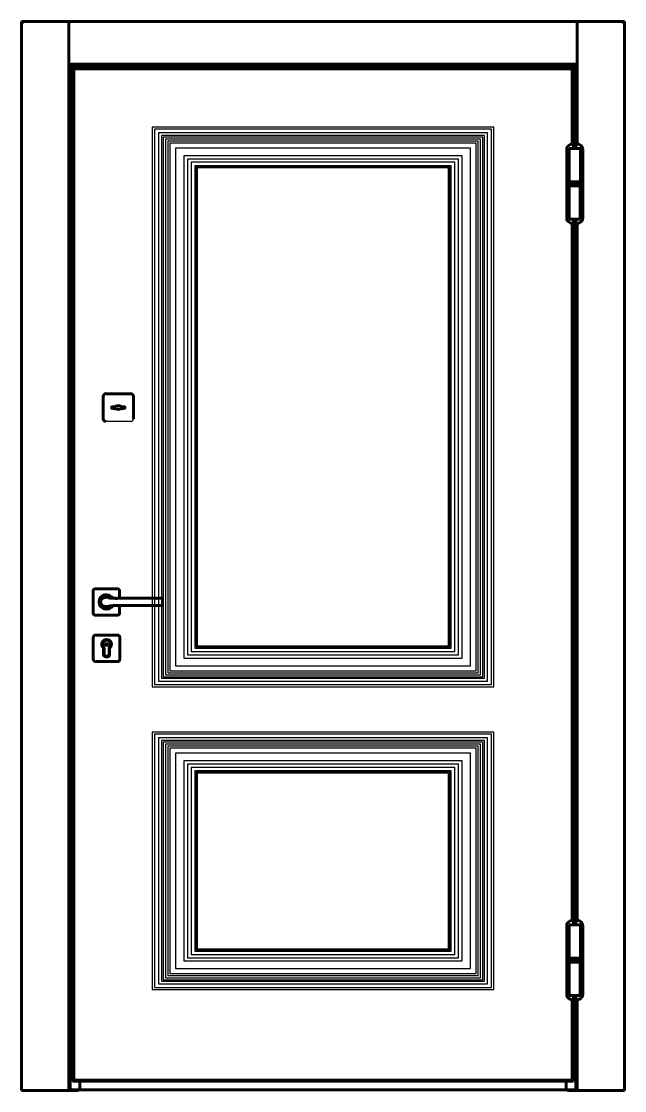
# Model space of a CAD drawing. Header units: millimetres. Extents: x 0 to 2750, y 0 to 2188.
# Drawn here: x 0 to 1235, y 0 to 2188 of the extents above; entities that cross this region are included whole.
import ezdxf

# ---------------------------------------------------------------- set-up
doc = ezdxf.new("R2010")
doc.units = ezdxf.units.MM
doc.linetypes.add('K5LT_BASIC', pattern=[0])
doc.layers.add('A-29', color=7, linetype='Continuous')
doc.layers.add('Системный слой', color=7, linetype='Continuous')

# ---------------------------------------------------------------- blocks, each defined once
blk = doc.blocks.new('U5')
at = {"layer": 'Системный слой', "color": 150, "linetype": 'K5LT_BASIC', "lineweight": 60, "true_color": 0x0080ff}
for p, q in [((1426.58, -689.83), (1426.58, -698.69)), ((1436.43, -688.83), (1427.58, -688.83)), ((1437.43, -692.76), (1437.43, -689.83)), ((1435.01, -692.76), (1435.01, -692.76)), ((1435.01, -692.76), (1435.8, -692.76)), ((1435.01, -695.76), (1435.8, -695.76)), ((1436.21, -692.76), (1452.8, -692.76)), ((1436.21, -695.76), (1452.8, -695.76)), ((1437.43, -698.69), (1437.43, -695.76)), ((1453.21, -692.76), (1454.95, -692.76)), ((1453.21, -695.76), (1454.95, -695.76)), ((1455.01, -692.82), (1455.01, -695.7)), ((1427.58, -699.69), (1431.46, -699.69)), ((1431.46, -699.66), (1431.46, -699.69)), ((1431.46, -699.66), (1432.56, -699.66)), ((1431.46, -699.69), (1431.46, -699.69)), ((1431.51, -699.67), (1431.51, -699.66)), ((1432.51, -699.67), (1431.51, -699.67)), ((1432.51, -699.67), (1432.51, -699.66)), ((1432.56, -699.69), (1432.56, -699.66)), ((1432.56, -699.69), (1436.43, -699.69)), ((1432.56, -699.69), (1432.56, -699.69))]:
    blk.add_line(p, q, dxfattribs=at)
for centre, radius, start, end in [((1432.01, -694.26), 2.97, 30.5345, 329.4655), ((1432.01, -694.26), 2.95, 30.7858, 329.2142), ((1435.8, -692.82), 0.06, 16.6015, 90), ((1435.8, -695.7), 0.06, 270, 343.3984), ((1436.01, -692.76), 0.15, 196.6015, 343.3985), ((1436.01, -695.76), 0.15, 16.6015, 163.3985), ((1436.21, -692.82), 0.06, 90, 163.3985), ((1436.21, -695.7), 0.06, 196.6016, 270), ((1452.8, -692.82), 0.06, 16.6015, 90), ((1452.8, -695.7), 0.06, 270, 343.3984), ((1453.01, -692.76), 0.15, 196.6015, 343.3985), ((1453.01, -695.76), 0.15, 16.6015, 163.3985), ((1453.21, -692.82), 0.06, 90, 163.3985), ((1453.21, -695.7), 0.06, 196.6016, 270), ((1454.95, -692.82), 0.06, 0, 90), ((1454.95, -695.7), 0.06, 270, 0)]:
    blk.add_arc(centre, radius, start, end, dxfattribs=at)
for ratio, start_param, end_param in [(0.916667, 4.712389, 8.624715), (0.770833, 4.712389, 8.110711), (0.770833, 4.712389, 8.110711), (0.916667, 3.941656, 4.712389)]:
    blk.add_ellipse((1432.01, -694.26), major_axis=(-2.4, 0), ratio=ratio, start_param=start_param, end_param=end_param, dxfattribs=at)
for points, knots in [([(1426.58, -689.83), (1426.58, -689.79), (1426.58, -689.74), (1426.59, -689.66), (1426.6, -689.62), (1426.62, -689.54), (1426.63, -689.5), (1426.66, -689.42), (1426.68, -689.39), (1426.72, -689.31), (1426.74, -689.28), (1426.79, -689.21), (1426.82, -689.18), (1426.87, -689.12), (1426.9, -689.09), (1426.97, -689.03), (1427, -689.01), (1427.07, -688.96), (1427.11, -688.94), (1427.18, -688.91), (1427.22, -688.89), (1427.3, -688.87), (1427.34, -688.86), (1427.42, -688.84), (1427.46, -688.83), (1427.53, -688.83), (1427.55, -688.83), (1427.58, -688.83)], [0, 0, 0, 0, 5.792638, 5.792638, 11.619184, 11.619184, 17.446547, 17.446547, 23.222375, 23.222375, 29.003924, 29.003924, 34.833107, 34.833107, 40.631634, 40.631634, 46.436736, 46.436736, 52.265293, 52.265293, 58.041451, 58.041451, 63.812714, 63.812714, 69.643921, 69.643921, 73, 73, 73, 73]), ([(1436.43, -688.83), (1436.48, -688.83), (1436.52, -688.83), (1436.6, -688.84), (1436.64, -688.85), (1436.72, -688.87), (1436.76, -688.88), (1436.84, -688.91), (1436.88, -688.93), (1436.95, -688.97), (1436.98, -688.99), (1437.05, -689.04), (1437.08, -689.07), (1437.15, -689.12), (1437.17, -689.15), (1437.23, -689.22), (1437.25, -689.25), (1437.3, -689.32), (1437.32, -689.36), (1437.35, -689.43), (1437.37, -689.47), (1437.4, -689.55), (1437.41, -689.59), (1437.42, -689.67), (1437.43, -689.71), (1437.43, -689.78), (1437.43, -689.8), (1437.43, -689.83)], [0, 0, 0, 0, 5.792638, 5.792638, 11.619184, 11.619184, 17.446547, 17.446547, 23.222375, 23.222375, 29.003924, 29.003924, 34.833107, 34.833107, 40.631634, 40.631634, 46.436736, 46.436736, 52.265293, 52.265293, 58.041451, 58.041451, 63.812714, 63.812714, 69.643921, 69.643921, 73, 73, 73, 73]), ([(1435.01, -692.76), (1435.01, -692.76), (1435, -692.76), (1435, -692.76), (1435, -692.76), (1435, -692.76), (1435, -692.76), (1435, -692.76), (1435, -692.76), (1435, -692.76), (1434.99, -692.76), (1434.99, -692.76), (1434.98, -692.76), (1434.97, -692.76), (1434.96, -692.76), (1434.93, -692.76), (1434.91, -692.76), (1434.85, -692.76), (1434.81, -692.75), (1434.71, -692.75), (1434.65, -692.75), (1434.58, -692.75), (1434.57, -692.75), (1434.56, -692.75), (1434.55, -692.75), (1434.49, -692.74), (1434.43, -692.74), (1434.31, -692.74), (1434.24, -692.73), (1434.13, -692.72), (1434.08, -692.72), (1433.95, -692.71), (1433.86, -692.7), (1433.7, -692.68), (1433.63, -692.67), (1433.49, -692.65), (1433.43, -692.64), (1433.31, -692.63), (1433.25, -692.62), (1433.16, -692.6), (1433.12, -692.59), (1433.05, -692.58), (1433.03, -692.57), (1432.98, -692.56), (1432.97, -692.56), (1432.94, -692.55), (1432.93, -692.55), (1432.92, -692.54), (1432.92, -692.54), (1432.9, -692.54), (1432.9, -692.54), (1432.9, -692.54), (1432.9, -692.54), (1432.89, -692.54), (1432.89, -692.54), (1432.88, -692.53), (1432.88, -692.53), (1432.87, -692.53), (1432.87, -692.53), (1432.86, -692.53), (1432.85, -692.52), (1432.84, -692.52), (1432.83, -692.52), (1432.82, -692.51), (1432.8, -692.51), (1432.78, -692.51), (1432.76, -692.5), (1432.73, -692.49), (1432.71, -692.49), (1432.68, -692.48), (1432.66, -692.48), (1432.63, -692.47), (1432.63, -692.47), (1432.61, -692.47)], [0, 0, 0, 0, 0.00149, 0.00149, 0.00447, 0.00447, 0.010435, 0.010435, 0.022377, 0.022377, 0.046319, 0.046319, 0.094425, 0.094425, 0.191506, 0.191506, 0.388877, 0.388877, 0.79414, 0.79414, 1.390867, 1.390867, 1.493737, 1.493737, 1.576249, 1.576249, 2.126237, 2.126237, 2.894719, 2.894719, 3.414314, 3.414314, 4.465033, 4.465033, 5.515752, 5.515752, 6.566471, 6.566471, 7.644887, 7.644887, 8.677531, 8.677531, 9.672024, 9.672024, 10.584574, 10.584574, 11.415412, 11.415412, 12.24625, 12.24625, 12.420183, 12.420183, 12.54602, 12.54602, 12.671858, 12.671858, 12.797695, 12.797695, 12.923532, 12.923532, 13.04937, 13.04937, 13.175207, 13.175207, 13.301045, 13.301045, 13.53574, 13.53574, 13.770435, 13.770435, 14.00513, 14.00513, 14.193868, 14.193868, 14.193868, 14.193868]), ([(1435.01, -695.76), (1435.01, -695.76), (1435, -695.76), (1435, -695.76), (1435, -695.76), (1435, -695.76), (1435, -695.76), (1435, -695.76), (1435, -695.76), (1434.99, -695.76), (1434.99, -695.76), (1434.98, -695.76), (1434.97, -695.76), (1434.95, -695.76), (1434.94, -695.76), (1434.9, -695.76), (1434.87, -695.76), (1434.8, -695.76), (1434.74, -695.76), (1434.65, -695.76), (1434.61, -695.76), (1434.56, -695.77), (1434.55, -695.77), (1434.53, -695.77), (1434.53, -695.77), (1434.45, -695.77), (1434.38, -695.77), (1434.29, -695.78), (1434.29, -695.78), (1434.26, -695.78), (1434.25, -695.78), (1434.21, -695.79), (1434.18, -695.79), (1434.11, -695.79), (1434.08, -695.79), (1433.95, -695.81), (1433.86, -695.81), (1433.7, -695.83), (1433.63, -695.84), (1433.49, -695.86), (1433.43, -695.87), (1433.31, -695.89), (1433.25, -695.9), (1433.16, -695.91), (1433.12, -695.92), (1433.05, -695.94), (1433.03, -695.94), (1432.98, -695.95), (1432.97, -695.96), (1432.94, -695.96), (1432.93, -695.96), (1432.92, -695.97), (1432.92, -695.97), (1432.9, -695.97), (1432.9, -695.97), (1432.9, -695.97), (1432.9, -695.97), (1432.89, -695.98), (1432.89, -695.98), (1432.88, -695.98), (1432.88, -695.98), (1432.87, -695.98), (1432.87, -695.98), (1432.86, -695.99), (1432.85, -695.99), (1432.84, -695.99), (1432.83, -696), (1432.82, -696), (1432.8, -696), (1432.78, -696.01), (1432.76, -696.01), (1432.73, -696.02), (1432.71, -696.03), (1432.68, -696.03), (1432.66, -696.04), (1432.63, -696.04), (1432.63, -696.04), (1432.61, -696.05)], [0, 0, 0, 0, 0.004175, 0.004175, 0.00835, 0.00835, 0.0167, 0.0167, 0.0334, 0.0334, 0.0668, 0.0668, 0.133601, 0.133601, 0.267201, 0.267201, 0.534403, 0.534403, 1.045911, 1.045911, 1.494946, 1.494946, 1.577459, 1.577459, 1.642638, 1.642638, 2.41112, 2.41112, 2.516394, 2.516394, 2.670003, 2.670003, 2.977221, 2.977221, 3.415523, 3.415523, 4.466242, 4.466242, 5.516961, 5.516961, 6.56768, 6.56768, 7.646097, 7.646097, 8.678741, 8.678741, 9.673234, 9.673234, 10.585783, 10.585783, 11.416621, 11.416621, 12.247459, 12.247459, 12.421392, 12.421392, 12.547229, 12.547229, 12.673067, 12.673067, 12.798904, 12.798904, 12.924742, 12.924742, 13.050579, 13.050579, 13.176417, 13.176417, 13.302254, 13.302254, 13.536949, 13.536949, 13.771644, 13.771644, 14.00634, 14.00634, 14.195077, 14.195077, 14.195077, 14.195077]), ([(1427.58, -699.69), (1427.58, -699.69), (1427.58, -699.69), (1427.54, -699.68), (1427.49, -699.68), (1427.41, -699.67), (1427.37, -699.66), (1427.29, -699.64), (1427.25, -699.63), (1427.17, -699.6), (1427.13, -699.58), (1427.06, -699.54), (1427.03, -699.52), (1426.96, -699.47), (1426.93, -699.45), (1426.87, -699.39), (1426.84, -699.36), (1426.78, -699.29), (1426.76, -699.26), (1426.71, -699.19), (1426.69, -699.15), (1426.66, -699.08), (1426.64, -699.04), (1426.62, -698.96), (1426.6, -698.92), (1426.59, -698.84), (1426.58, -698.8), (1426.58, -698.73), (1426.58, -698.71), (1426.58, -698.69)], [0, 0, 0, 0, 0.000117, 0.000117, 5.792638, 5.792638, 11.619184, 11.619184, 17.446547, 17.446547, 23.222375, 23.222375, 29.003924, 29.003924, 34.833107, 34.833107, 40.631634, 40.631634, 46.436736, 46.436736, 52.265293, 52.265293, 58.041451, 58.041451, 63.812714, 63.812714, 69.643921, 69.643921, 73, 73, 73, 73]), ([(1437.43, -698.69), (1437.43, -698.73), (1437.43, -698.77), (1437.42, -698.85), (1437.41, -698.89), (1437.39, -698.97), (1437.38, -699.01), (1437.35, -699.09), (1437.33, -699.13), (1437.29, -699.2), (1437.27, -699.24), (1437.22, -699.3), (1437.19, -699.34), (1437.14, -699.4), (1437.11, -699.43), (1437.04, -699.48), (1437.01, -699.5), (1436.94, -699.55), (1436.9, -699.57), (1436.83, -699.61), (1436.79, -699.62), (1436.71, -699.65), (1436.67, -699.66), (1436.59, -699.67), (1436.55, -699.68), (1436.48, -699.68), (1436.46, -699.69), (1436.43, -699.69)], [0, 0, 0, 0, 5.792638, 5.792638, 11.619184, 11.619184, 17.446547, 17.446547, 23.222375, 23.222375, 29.003924, 29.003924, 34.833107, 34.833107, 40.631634, 40.631634, 46.436736, 46.436736, 52.265293, 52.265293, 58.041451, 58.041451, 63.812714, 63.812714, 69.643921, 69.643921, 73, 73, 73, 73])]:
    blk.add_open_spline(points, degree=3, knots=knots, dxfattribs=at)
blk = doc.blocks.new('U7')
at = {"layer": 'Системный слой', "color": 150, "linetype": 'K5LT_BASIC', "lineweight": 60, "true_color": 0x0080ff}
for p, q in [((1432.87, -711.38), (1431.27, -711.38)), ((1431.27, -711.38), (1431.27, -711.88)), ((1431.27, -711.88), (1432.87, -711.88)), ((1432.87, -711.88), (1432.87, -711.38))]:
    blk.add_line(p, q, dxfattribs=at)
blk = doc.blocks.new('U6')
at = {"layer": 'Системный слой', "color": 150, "linetype": 'K5LT_BASIC', "lineweight": 60, "true_color": 0x0080ff}
for p, q in [((1426.64, -708.8), (1426.64, -717.66)), ((1436.49, -707.8), (1427.64, -707.8)), ((1437.49, -717.66), (1437.49, -708.8)), ((1430.82, -713.13), (1430.82, -715.7)), ((1431.04, -713.12), (1431.04, -715.68)), ((1433.1, -715.68), (1433.1, -713.12)), ((1433.32, -715.7), (1433.32, -713.13)), ((1430.82, -715.7), (1430.82, -715.73)), ((1431.82, -716.7), (1432.32, -716.7)), ((1431.82, -716.73), (1432.32, -716.73)), ((1431.84, -716.48), (1432.3, -716.48)), ((1433.32, -715.73), (1433.32, -715.7)), ((1427.64, -718.66), (1431.52, -718.66)), ((1431.52, -718.63), (1431.52, -718.66)), ((1431.52, -718.63), (1432.62, -718.63)), ((1431.52, -718.66), (1431.52, -718.66)), ((1431.57, -718.64), (1431.57, -718.63)), ((1432.57, -718.64), (1431.57, -718.64)), ((1432.57, -718.64), (1432.57, -718.63)), ((1432.62, -718.66), (1432.62, -718.63)), ((1432.62, -718.66), (1436.49, -718.66)), ((1432.62, -718.66), (1432.62, -718.66))]:
    blk.add_line(p, q, dxfattribs=at)
for centre, radius, start, end in [((1432.07, -711.63), 2, 311.2306, 228.7694), ((1432.07, -711.62), 1.96, 309.6246, 230.3754), ((1432.07, -711.62), 1.74, 309.3469, 230.6531), ((1430.62, -713.29), 0.2, 0, 48.7694), ((1430.84, -713.12), 0.2, 359.9998, 50.6531), ((1433.3, -713.12), 0.2, 129.3469, 180.0002), ((1433.52, -713.29), 0.2, 131.2306, 180), ((1431.82, -715.7), 1, 180, 270), ((1431.82, -715.73), 1, 180, 270), ((1431.84, -715.68), 0.8, 179.9998, 270), ((1432.3, -715.68), 0.8, 270, 0.0002), ((1432.32, -715.7), 1, 270, 0), ((1432.32, -715.73), 1, 270, 0)]:
    blk.add_arc(centre, radius, start, end, dxfattribs=at)
for points in [[(1426.64, -708.8), (1426.64, -708.76), (1426.64, -708.72), (1426.65, -708.64), (1426.66, -708.6), (1426.68, -708.51), (1426.69, -708.47), (1426.72, -708.4), (1426.74, -708.36), (1426.78, -708.29), (1426.8, -708.25), (1426.85, -708.18), (1426.88, -708.15), (1426.93, -708.09), (1426.96, -708.06), (1427.03, -708.01), (1427.06, -707.98), (1427.13, -707.94), (1427.17, -707.92), (1427.24, -707.88), (1427.28, -707.87), (1427.36, -707.84), (1427.4, -707.83), (1427.48, -707.81), (1427.52, -707.81), (1427.59, -707.8), (1427.61, -707.8), (1427.64, -707.8)], [(1436.49, -707.8), (1436.54, -707.8), (1436.58, -707.81), (1436.66, -707.82), (1436.7, -707.82), (1436.78, -707.84), (1436.82, -707.86), (1436.9, -707.89), (1436.94, -707.9), (1437.01, -707.94), (1437.05, -707.97), (1437.11, -708.02), (1437.15, -708.04), (1437.21, -708.1), (1437.23, -708.13), (1437.29, -708.19), (1437.31, -708.23), (1437.36, -708.3), (1437.38, -708.33), (1437.41, -708.41), (1437.43, -708.45), (1437.46, -708.53), (1437.47, -708.57), (1437.48, -708.65), (1437.49, -708.69), (1437.49, -708.75), (1437.49, -708.78), (1437.49, -708.8)], [(1427.64, -718.66), (1427.6, -718.66), (1427.55, -718.66), (1427.47, -718.65), (1427.43, -718.64), (1427.35, -718.62), (1427.31, -718.61), (1427.23, -718.57), (1427.19, -718.56), (1427.12, -718.52), (1427.09, -718.5), (1427.02, -718.45), (1426.99, -718.42), (1426.93, -718.36), (1426.9, -718.33), (1426.84, -718.27), (1426.82, -718.24), (1426.77, -718.17), (1426.75, -718.13), (1426.72, -718.05), (1426.7, -718.02), (1426.68, -717.94), (1426.66, -717.9), (1426.65, -717.81), (1426.64, -717.77), (1426.64, -717.71), (1426.64, -717.68), (1426.64, -717.66)], [(1437.49, -717.66), (1437.49, -717.7), (1437.49, -717.74), (1437.48, -717.83), (1437.47, -717.87), (1437.45, -717.95), (1437.44, -717.99), (1437.41, -718.06), (1437.39, -718.1), (1437.35, -718.18), (1437.33, -718.21), (1437.28, -718.28), (1437.25, -718.31), (1437.2, -718.37), (1437.17, -718.4), (1437.1, -718.45), (1437.07, -718.48), (1437, -718.52), (1436.96, -718.54), (1436.89, -718.58), (1436.85, -718.6), (1436.77, -718.62), (1436.73, -718.63), (1436.65, -718.65), (1436.61, -718.65), (1436.54, -718.66), (1436.52, -718.66), (1436.49, -718.66)]]:
    blk.add_open_spline(points, degree=3, knots=[0, 0, 0, 0, 5.792638, 5.792638, 11.619184, 11.619184, 17.446547, 17.446547, 23.222375, 23.222375, 29.003924, 29.003924, 34.833107, 34.833107, 40.631634, 40.631634, 46.436736, 46.436736, 52.265293, 52.265293, 58.041451, 58.041451, 63.812714, 63.812714, 69.643921, 69.643921, 73, 73, 73, 73], dxfattribs=at)
at = {"layer": 'Системный слой'}
blk.add_blockref('U7', (0, 0), dxfattribs=at)

msp = doc.modelspace()

# ---------------------------------------------------------------- linework, layer by layer
at = {"color": 150, "true_color": 0x0080ff}
msp.add_line((173.1, 1369.8), (223.6, 1369.8), dxfattribs=at)
at = {"color": 150, "lineweight": 60, "true_color": 0x0080ff}
msp.add_arc((173.1, 1375), 5.7, 180, 270, dxfattribs=at)
at = {"color": 150, "true_color": 0x0080ff}
msp.add_arc((223.6, 1375), 5.7, 270, 0, dxfattribs=at)
at = {"layer": 'A-29', "color": 251, "true_color": 0x636466}
for points in [[(966.7, 1971.8), (267.9, 1971.8), (267.9, 826.5), (966.7, 826.5)], [(919.2, 1928.8), (315.4, 1928.8), (315.4, 869.6), (919.2, 869.6)], [(902, 1913.2), (332.6, 1913.2), (332.6, 885.2), (902, 885.2)], [(887.3, 1899.8), (347.3, 1899.8), (347.3, 898.5), (887.3, 898.5)], [(879.5, 1892.8), (355.1, 1892.8), (355.1, 905.6), (879.5, 905.6)], [(874.5, 1888.2), (360.1, 1888.2), (360.1, 910.1), (874.5, 910.1)], [(966.7, 733.6), (267.9, 733.6), (267.9, 206.6), (966.7, 206.6)], [(919.2, 690.5), (315.4, 690.5), (315.4, 249.7), (919.2, 249.7)], [(902, 674.9), (332.6, 674.9), (332.6, 265.3), (902, 265.3)], [(887.3, 661.6), (347.3, 661.6), (347.3, 278.6), (887.3, 278.6)], [(879.5, 654.5), (355.1, 654.5), (355.1, 285.7), (879.5, 285.7)], [(874.5, 650), (360.1, 650), (360.1, 290.2), (874.5, 290.2)]]:
    msp.add_lwpolyline(points, close=True, dxfattribs=at)
at = {"layer": 'A-29', "color": 12, "true_color": 0xcc0000}
for points in [[(961.9, 1967.5), (272.7, 1967.5), (272.7, 830.9), (961.9, 830.9)], [(953.9, 1960.2), (280.7, 1960.2), (280.7, 838.1), (953.9, 838.1)], [(947.7, 1954.5), (287, 1954.5), (287, 843.8), (947.7, 843.8)], [(894.7, 1906.5), (340, 1906.5), (340, 891.8), (894.7, 891.8)], [(961.9, 729.2), (272.7, 729.2), (272.7, 211), (961.9, 211)], [(953.9, 722), (280.7, 722), (280.7, 218.2), (953.9, 218.2)], [(947.7, 716.3), (287, 716.3), (287, 223.9), (947.7, 223.9)], [(894.7, 668.2), (340, 668.2), (340, 271.9), (894.7, 271.9)]]:
    msp.add_lwpolyline(points, close=True, dxfattribs=at)
at = {"layer": 'A-29', "color": 4}
for points in [[(944.2, 1951.4), (290.4, 1951.4), (290.4, 846.9), (944.2, 846.9)], [(939.7, 1947.3), (294.9, 1947.3), (294.9, 851), (939.7, 851)], [(935.1, 1943.2), (299.5, 1943.2), (299.5, 855.2), (935.1, 855.2)], [(930.6, 1939), (304.1, 1939), (304.1, 859.3), (930.6, 859.3)], [(944.2, 713.2), (290.4, 713.2), (290.4, 227), (944.2, 227)], [(939.7, 709.1), (294.9, 709.1), (294.9, 231.1), (939.7, 231.1)], [(935.1, 704.9), (299.5, 704.9), (299.5, 235.3), (935.1, 235.3)], [(930.6, 700.8), (304.1, 700.8), (304.1, 239.4), (930.6, 239.4)]]:
    msp.add_lwpolyline(points, close=True, dxfattribs=at)
at = {"layer": 'A-29', "color": 3}
for points in [[(877, 1890.5), (357.6, 1890.5), (357.6, 907.9), (877, 907.9)], [(877, 652.2), (357.6, 652.2), (357.6, 288), (877, 288)]]:
    msp.add_lwpolyline(points, close=True, dxfattribs=at)
at = {"layer": 'Системный слой', "color": 150, "linetype": 'K5LT_BASIC', "lineweight": 60, "true_color": 0x0080ff}
for p, q in [((1234.6, 2188.3), (0, 2188.3)), ((4.6, 2184.1), (0, 2188.3)), ((0, 2188.3), (0, 0)), ((4.6, 2184.1), (0, 2188.3)), ((1234.6, 2188.3), (0, 2188.3)), ((4.6, 2184.1), (0, 2188.3)), ((0, 2188.3), (0, 0)), ((4.6, 2184.1), (0, 2188.3)), ((96.9, 0), (96.9, 2188.3)), ((1137.7, 2188.3), (1137.7, 1936.2)), ((1230.1, 2184.1), (1234.6, 2188.3)), ((1230.1, 2184.1), (1234.6, 2188.3)), ((1230.1, 2184.1), (1234.6, 2188.3)), ((1230.1, 2184.1), (1234.6, 2188.3)), ((1234.6, 0), (1234.6, 2188.3)), ((1234.6, 0), (1234.6, 2188.3)), ((96.9, 0), (96.9, 2100.4)), ((96.9, 2100.4), (1137.7, 2100.4)), ((99.8, 1.5), (99.8, 2097.9)), ((101.2, 2096.5), (99.8, 2097.9)), ((99.8, 2097.9), (1134.9, 2097.9)), ((101.2, 2096.5), (99.8, 2097.9)), ((99.8, 1.5), (99.8, 2097.9)), ((101.2, 2096.5), (99.8, 2097.9)), ((99.8, 1.5), (99.8, 2097.9)), ((101.2, 2096.5), (99.8, 2097.9)), ((99.8, 2097.9), (1134.9, 2097.9)), ((101.2, 2096.5), (99.8, 2097.9)), ((99.8, 1.5), (99.8, 2097.9)), ((101.2, 2096.5), (99.8, 2097.9)), ((104.3, 2093.7), (101.2, 2096.5)), ((101.2, 2096.5), (104.3, 2093.7)), ((104.3, 2093.7), (101.2, 2096.5)), ((104.3, 2093.7), (101.2, 2096.5)), ((101.2, 2096.5), (104.3, 2093.7)), ((104.3, 2093.7), (101.2, 2096.5)), ((109.4, 2093.7), (104.3, 2093.7)), ((104.3, 19.1), (104.3, 2093.7)), ((109.4, 2093.7), (104.3, 2093.7)), ((104.3, 19.1), (104.3, 2093.7)), ((109.4, 2093.7), (109.6, 2093.7)), ((109.4, 2093.7), (109.6, 2093.7)), ((109.6, 2093.7), (1125.1, 2093.7)), ((109.6, 2093.7), (1125.1, 2093.7)), ((1125.1, 2093.7), (1125.2, 2093.7)), ((1125.1, 2093.7), (1125.2, 2093.7)), ((1130.3, 2093.7), (1125.2, 2093.7)), ((1130.3, 2093.7), (1125.2, 2093.7)), ((1130.3, 2093.7), (1133.4, 2096.5)), ((1130.3, 2093.7), (1133.4, 2096.5)), ((1130.3, 2093.7), (1133.4, 2096.5)), ((1130.3, 2093.7), (1133.4, 2096.5)), ((1130.3, 2093.7), (1130.3, 1928.4)), ((1130.3, 2093.7), (1130.3, 1928.4)), ((1133.4, 2096.5), (1134.9, 2097.9)), ((1133.4, 2096.5), (1134.9, 2097.9)), ((1133.4, 2096.5), (1134.9, 2097.9)), ((1133.4, 2096.5), (1134.9, 2097.9)), ((1134.9, 1928.4), (1134.9, 2097.9)), ((1134.9, 1928.4), (1134.9, 2097.9)), ((1137.7, 2100.4), (1137.7, 1936.2)), ((1116.1, 1786.4), (1116.1, 1925.8)), ((1121.3, 1860.2), (1121.3, 1928.4)), ((1121.3, 1928.4), (1144, 1928.4)), ((1121.3, 1860.2), (1121.3, 1928.4)), ((1121.3, 1928.4), (1144, 1928.4)), ((1144, 1860.2), (1144, 1928.4)), ((1144, 1860.2), (1144, 1928.4)), ((1149.1, 1786.4), (1149.1, 1925.8)), ((1149.1, 1786.4), (1149.1, 1925.8)), ((1121.8, 1860.2), (1121.2, 1859.7)), ((1121.8, 1860.2), (1121.2, 1859.7)), ((1121.3, 1860.2), (1144, 1860.2)), ((1121.3, 1860.2), (1144, 1860.2)), ((1143.4, 1860.2), (1144, 1859.7)), ((1143.4, 1860.2), (1144, 1859.7)), ((1137.9, 1859.7), (1121.2, 1859.7)), ((1121.2, 1859.7), (1121.2, 1854)), ((1137.9, 1859.7), (1121.2, 1859.7)), ((1121.2, 1859.7), (1121.2, 1854)), ((1121.2, 1854), (1121.8, 1852.5)), ((1137.9, 1854), (1121.2, 1854)), ((1121.2, 1854), (1121.8, 1852.5)), ((1137.9, 1854), (1121.2, 1854)), ((1121.2, 1852), (1143.9, 1852)), ((1121.2, 1852), (1121.2, 1783.8)), ((1121.2, 1852), (1143.9, 1852)), ((1121.2, 1852), (1121.2, 1783.8)), ((1137.7, 1852.5), (1121.8, 1852.5)), ((1137.7, 1852.5), (1121.8, 1852.5)), ((1122.3, 1852.5), (1122.3, 1852)), ((1122.3, 1852.5), (1122.3, 1852)), ((1143.4, 1852.5), (1137.7, 1852.5)), ((1143.4, 1852.5), (1137.7, 1852.5)), ((1144, 1859.7), (1137.9, 1859.7)), ((1144, 1859.7), (1137.9, 1859.7)), ((1144, 1854), (1137.9, 1854)), ((1144, 1854), (1137.9, 1854)), ((1142.9, 1852.5), (1142.9, 1852)), ((1142.9, 1852.5), (1142.9, 1852)), ((1144, 1854), (1143.4, 1852.5)), ((1144, 1854), (1143.4, 1852.5)), ((1143.9, 1852), (1143.9, 1783.8)), ((1143.9, 1852), (1143.9, 1783.8)), ((1144, 1859.7), (1144, 1854)), ((1144, 1859.7), (1144, 1854)), ((1143.9, 1783.8), (1121.2, 1783.8)), ((1143.9, 1783.8), (1121.2, 1783.8)), ((1130.3, 1783.8), (1130.3, 1773.4)), ((1130.3, 1783.8), (1130.3, 1773.4)), ((1130.3, 1773.4), (1130.3, 339.4)), ((1130.3, 1773.4), (1130.3, 339.4)), ((1134.9, 1773.4), (1134.9, 1783.8)), ((1134.9, 1773.4), (1134.9, 1783.8)), ((1134.9, 339.4), (1134.9, 1773.4)), ((1134.9, 339.4), (1134.9, 1773.4)), ((1137.7, 1776), (1137.7, 1773.4)), ((1137.7, 1776), (1137.7, 1773.4)), ((1137.7, 1773.4), (1137.7, 347.1)), ((1137.7, 1773.4), (1137.7, 347.1)), ((223.6, 1425.9), (173.1, 1425.9)), ((167.4, 1420.7), (167.4, 1375)), ((229.3, 1375), (229.3, 1420.7)), ((191.5, 1399.4), (186.4, 1399.4)), ((186.4, 1396.3), (191.5, 1396.3)), ((193.8, 1400.5), (191.5, 1400.5)), ((191.5, 1400.5), (191.5, 1399.4)), ((191.5, 1396.3), (191.5, 1395.3)), ((191.5, 1395.3), (193.8, 1395.3)), ((193.8, 1399.4), (193.8, 1400.5)), ((194.8, 1399.4), (193.8, 1399.4)), ((193.8, 1396.3), (194.8, 1396.3)), ((193.8, 1395.3), (193.8, 1396.3)), ((202.9, 1399.4), (202, 1399.4)), ((202, 1396.3), (202.9, 1396.3)), ((202.9, 1400.5), (202.9, 1399.4)), ((205.2, 1400.5), (202.9, 1400.5)), ((202.9, 1396.3), (202.9, 1395.3)), ((202.9, 1395.3), (205.2, 1395.3)), ((205.2, 1399.4), (205.2, 1400.5)), ((210.3, 1399.4), (205.2, 1399.4)), ((205.2, 1395.3), (205.2, 1396.3)), ((205.2, 1396.3), (210.3, 1396.3)), ((1116.1, 197.3), (1116.1, 336.8)), ((1116.1, 197.3), (1116.1, 336.8)), ((1116.1, 197.3), (1116.1, 336.8)), ((1121.3, 271.2), (1121.3, 339.4)), ((1121.3, 339.4), (1144, 339.4)), ((1121.3, 271.2), (1121.3, 339.4)), ((1121.3, 339.4), (1144, 339.4)), ((1144, 271.2), (1144, 339.4)), ((1144, 271.2), (1144, 339.4)), ((1149.1, 197.3), (1149.1, 336.8)), ((1149.1, 197.3), (1149.1, 336.8)), ((1121.8, 271.2), (1121.2, 270.7)), ((1121.8, 271.2), (1121.2, 270.7)), ((1137.9, 270.7), (1121.2, 270.7)), ((1121.2, 270.7), (1121.2, 265)), ((1137.9, 270.7), (1121.2, 270.7)), ((1121.2, 270.7), (1121.2, 265)), ((1121.2, 265), (1121.8, 263.5)), ((1137.9, 265), (1121.2, 265)), ((1121.2, 265), (1121.8, 263.5)), ((1137.9, 265), (1121.2, 265)), ((1121.2, 262.9), (1143.9, 262.9)), ((1121.2, 262.9), (1121.2, 194.8)), ((1121.2, 262.9), (1143.9, 262.9)), ((1121.2, 262.9), (1121.2, 200.9)), ((1121.3, 271.2), (1144, 271.2)), ((1121.3, 271.2), (1144, 271.2)), ((1137.7, 263.5), (1121.8, 263.5)), ((1137.7, 263.5), (1121.8, 263.5)), ((1122.3, 263.5), (1122.3, 262.9)), ((1122.3, 263.5), (1122.3, 262.9)), ((1143.4, 263.5), (1137.7, 263.5)), ((1143.4, 263.5), (1137.7, 263.5)), ((1144, 270.7), (1137.9, 270.7)), ((1144, 270.7), (1137.9, 270.7)), ((1144, 265), (1137.9, 265)), ((1144, 265), (1137.9, 265)), ((1142.9, 263.5), (1142.9, 262.9)), ((1142.9, 263.5), (1142.9, 262.9)), ((1143.4, 271.2), (1144, 270.7)), ((1143.4, 271.2), (1144, 270.7)), ((1144, 265), (1143.4, 263.5)), ((1144, 265), (1143.4, 263.5)), ((1143.9, 262.9), (1143.9, 194.8)), ((1143.9, 262.9), (1143.9, 194.8)), ((1144, 270.7), (1144, 265)), ((1144, 270.7), (1144, 265)), ((1143.9, 194.8), (1121.2, 194.8)), ((1143.9, 194.8), (1121.2, 194.8)), ((1130.3, 194.8), (1130.3, 19.1)), ((1130.3, 194.8), (1130.3, 19.1)), ((1134.9, 1.5), (1134.9, 194.8)), ((1134.9, 1.5), (1134.9, 194.8)), ((1137.7, 187), (1137.7, 0)), ((1137.7, 187), (1137.7, 0)), ((96.9, 1.5), (99.8, 1.5)), ((99.8, 1.5), (96.9, 1.5)), ((96.9, 1.5), (99.8, 1.5)), ((96.9, 1.5), (99.8, 1.5)), ((99.8, 1.5), (96.9, 1.5)), ((96.9, 1.5), (99.8, 1.5)), ((99.8, 1.5), (99.8, 0)), ((101.5, 1.5), (99.8, 1.5)), ((99.8, 1.5), (99.8, 0)), ((101.5, 1.5), (99.8, 1.5)), ((116.3, 1.5), (101.5, 1.5)), ((113.4, 1.5), (101.5, 1.5)), ((116.3, 1.5), (101.5, 1.5)), ((116.3, 1.5), (101.5, 1.5)), ((113.4, 1.5), (101.5, 1.5)), ((116.3, 1.5), (101.5, 1.5)), ((104.3, 19.1), (109.4, 19.1)), ((104.3, 19.1), (109.4, 19.1)), ((109.6, 19.1), (109.4, 19.1)), ((109.6, 19.1), (109.4, 19.1)), ((1125.1, 19.1), (109.6, 19.1)), ((1125.1, 19.1), (109.6, 19.1)), ((116.3, 1.5), (119.7, 1.5)), ((116.3, 1.5), (119.7, 1.5)), ((116.3, 1.5), (119.7, 1.5)), ((116.3, 1.5), (119.7, 1.5)), ((116.9, 1.5), (116.9, 0)), ((116.9, 1.5), (116.9, 0)), ((119.7, 19.1), (119.7, 1.5)), ((119.7, 19.1), (119.7, 1.5)), ((119.7, 1.5), (1114.9, 1.5)), ((119.7, 1.5), (1114.9, 1.5)), ((1114.9, 1.5), (1114.9, 19.1)), ((1114.9, 1.5), (1114.9, 19.1)), ((1118.3, 1.5), (1114.9, 1.5)), ((1118.3, 1.5), (1114.9, 1.5)), ((1117.8, 0), (1117.8, 1.5)), ((1117.8, 0), (1117.8, 1.5)), ((1118.3, 1.5), (1133.2, 1.5)), ((1118.3, 1.5), (1133.2, 1.5)), ((1121.2, 1.5), (1133.2, 1.5)), ((1121.2, 1.5), (1133.2, 1.5)), ((1125.2, 19.1), (1125.1, 19.1)), ((1125.2, 19.1), (1125.1, 19.1)), ((1125.2, 19.1), (1130.3, 19.1)), ((1125.2, 19.1), (1130.3, 19.1)), ((1133.2, 1.5), (1134.9, 1.5)), ((1133.2, 1.5), (1134.9, 1.5)), ((1137.7, 1.5), (1134.9, 1.5)), ((1134.9, 1.5), (1137.7, 1.5)), ((1134.9, 0), (1134.9, 1.5)), ((1137.7, 1.5), (1134.9, 1.5)), ((1134.9, 1.5), (1137.7, 1.5)), ((1134.9, 0), (1134.9, 1.5)), ((1234.6, 0), (1230.1, 0)), ((1234.6, 0), (1230.1, 0)), ((0, 0), (92.3, 0)), ((4.6, 0), (92.3, 0)), ((96.9, 0), (92.3, 0)), ((96.9, 0), (92.3, 0)), ((99.8, 0), (96.9, 0)), ((99.8, 0), (96.9, 0)), ((101.5, 0), (99.8, 0)), ((101.5, 0), (99.8, 0)), ((113.4, 0), (101.5, 0)), ((113.4, 0), (101.5, 0)), ((116.9, 0), (113.4, 0)), ((116.9, 0), (113.4, 0)), ((1117.8, 0), (1121.2, 0)), ((1117.8, 0), (1121.2, 0)), ((1121.2, 0), (1133.2, 0)), ((1121.2, 0), (1133.2, 0)), ((1133.2, 0), (1134.9, 0)), ((1133.2, 0), (1134.9, 0)), ((1134.9, 0), (1137.7, 0)), ((1134.9, 0), (1137.7, 0)), ((1142.3, 0), (1137.7, 0)), ((1142.3, 0), (1137.7, 0)), ((1142.3, 0), (1230.1, 0)), ((1142.3, 0), (1230.1, 0))]:
    msp.add_line(p, q, dxfattribs=at)
for points in [[(96.9, 2100.4), (1137.7, 2100.4)], [(1127.5, 1936.2), (1127.5, 2091.1), (107.2, 2091.1), (107.2, 21.7), (1127.5, 21.7), (1127.5, 187)], [(1127.5, 347.1), (1127.5, 1776)]]:
    msp.add_lwpolyline(points, dxfattribs=at)
for centre, radius, start, end in [((1127.5, 1925.8), 11.4, 113.5782, 180), ((1127.5, 1925.8), 11.4, 113.5782, 180), ((1127.5, 1925.8), 11.4, 90, 113.5782), ((1127.5, 1925.8), 11.4, 90, 113.5782), ((1137.7, 1925.8), 11.4, 66.4218, 90), ((1137.7, 1925.8), 11.4, 66.4218, 90), ((1137.7, 1925.8), 11.4, 0, 66.4218), ((1137.7, 1925.8), 11.4, 0, 66.4218), ((1127.5, 1786.4), 11.4, 180, 246.4218), ((1127.5, 1786.4), 11.4, 180, 246.4218), ((1127.5, 1786.4), 11.4, 246.4218, 270), ((1127.5, 1786.4), 11.4, 246.4218, 270), ((1137.7, 1786.4), 11.4, 270, 293.5782), ((1137.7, 1786.4), 11.4, 270, 293.5782), ((1137.7, 1786.4), 11.4, 293.5782, 0), ((1137.7, 1786.4), 11.4, 293.5782, 0), ((173.1, 1420.7), 5.7, 90, 180), ((223.6, 1420.7), 5.7, 0, 90), ((198.4, 1397.9), 3.99, 25.3769, 154.6231), ((186.4, 1397.9), 1.71, 90, 270), ((198.4, 1397.9), 3.99, 205.3769, 334.6231), ((210.3, 1397.9), 1.71, 270, 90), ((1127.5, 336.8), 11.4, 113.5782, 180), ((1127.5, 336.8), 11.4, 113.5782, 180), ((1127.5, 336.8), 11.4, 90, 113.5782), ((1137.7, 336.8), 11.4, 66.4218, 90), ((1137.7, 336.8), 11.4, 66.4218, 90), ((1137.7, 336.8), 11.4, 0, 66.4218), ((1137.7, 336.8), 11.4, 0, 66.4218), ((1127.5, 197.3), 11.4, 180, 246.4218), ((1127.5, 197.3), 11.4, 180, 246.4218), ((1137.7, 197.3), 11.4, 293.5782, 0), ((1137.7, 197.3), 11.4, 293.5782, 0), ((1127.5, 197.3), 11.4, 246.4218, 270), ((1127.5, 197.3), 11.4, 246.4218, 270), ((1137.7, 197.3), 11.4, 270, 293.5782), ((1137.7, 197.3), 11.4, 270, 293.5782)]:
    msp.add_arc(centre, radius, start, end, dxfattribs=at)

# ---------------------------------------------------------------- block references
at = {"layer": 'Системный слой', "xscale": 5, "yscale": 5, "zscale": 5}
for name in ['U5', 'U6']:
    msp.add_blockref(name, (-6986, 4471.3), dxfattribs=at)

doc.saveas('drawing.dxf')
